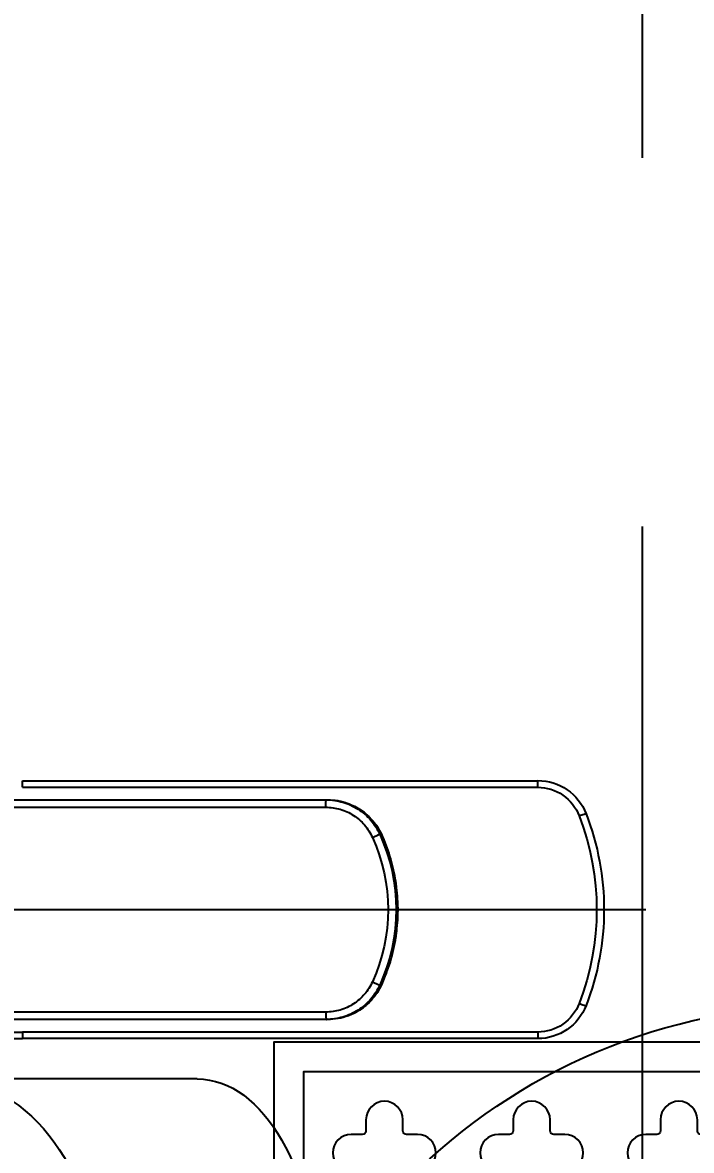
# Model space of a CAD drawing. Header units: millimetres. Extents: x 0 to 1390178, y 0 to 110113.
# Drawn here: x 691587.9 to 691678.8, y 41206 to 41359.1 of the extents above; entities that cross this region are included whole.
import ezdxf
from ezdxf.enums import TextEntityAlignment as Align
from ezdxf.xclip import XClip

# ---------------------------------------------------------------- set-up
doc = ezdxf.new("R2018")
doc.units = ezdxf.units.MM
doc.header["$LTSCALE"] = 100
doc.header["$XCLIPFRAME"] = 0
doc.linetypes.add('X - 단위세대 확장형$0$CENTER', pattern=[65, 60, -2, 1, -2])
doc.linetypes.add('X - 단위세대 확장형$0$HID', pattern=[1.5, 1, -0.5])
for name, color, linetype in [('SYM', 7, 'Continuous'), ('X - SHEET$0$AA-BORD-TEXT', 3, 'Continuous'), ('X - 단위세대 확장형$0$0 TILE LINE & HATCH', 8, 'Continuous'), ('X - 단위세대 확장형$0$A-Drain', 8, 'Continuous'), ('X - 단위세대 확장형$0$CENTER', 2, 'X - 단위세대 확장형$0$CENTER'), ('X - 단위세대 확장형$0$DIM', 7, 'Continuous'), ('X - 단위세대 확장형$0$TOIL', 4, 'Continuous'), ('X - 단위세대 확장형$0$결로방지단열재', 7, 'X - 단위세대 확장형$0$HID'), ('X - 단위세대 확장형$0$수전', 6, 'Continuous'), ('X - 단위세대 확장형$0$위생기구', 6, 'Continuous')]:
    doc.layers.add(name, color=color, linetype=linetype)
doc.styles.get("Standard").update_dxf_attribs({"font": 'Dotum.ttf'})
doc.styles.add('X - SHEET$0$HAUD01', font='Dotum.ttf')

# ---------------------------------------------------------------- blocks, each defined once
blk = doc.blocks.new('X - SHEET$0$HAUDsheetV')
at = {"layer": 'X - SHEET$0$AA-BORD-TEXT', "color": 3, "style": 'X - SHEET$0$HAUD01'}
for tag, p in [('PJCode', (786, 567.9351)), ('작성자', (786.1117, 194.8244)), ('검토자', (786.1117, 181.8244)), ('최종검토자', (786.1117, 168.8244)), ('승인자', (786.1117, 155.8244)), ('일자', (786.8317, 144.0176)), ('개정번호', (812, 65.92))]:
    blk.add_attdef(tag, text='', height=3, dxfattribs=at).set_placement(p, align=Align.MIDDLE_CENTER)
at = {"layer": 'X - SHEET$0$AA-BORD-TEXT', "color": 3, "lineweight": 30, "flags": 104}
blk.add_attdef('PJTitle', text='', height=4, dxfattribs=at).set_placement((787.2483, 536.6215), align=Align.MIDDLE_CENTER)
blk = doc.blocks.new('X - SHEET')
ref = blk.add_blockref('X - SHEET$0$HAUDsheetV', (-100, 0), dxfattribs=dict(xscale=100, yscale=100, zscale=100))
lines = blk.add_mtext('중랑구 상봉동 116-49번지 일원 2030 청년주택 \\P신축공사', dxfattribs={"layer": 'X - SHEET$0$AA-BORD-TEXT', "color": 3, "insert": (78624.83, 53662.15), "char_height": 5056.5166, "attachment_point": 1})
ref.add_attrib('PJTitle', '', (78624.83, 53662.15), dxfattribs={"flags": 104}).embed_mtext(lines)
blk = doc.blocks.new('X - 단위세대 확장형$0$X-55$0$육가')
at = {"layer": 'X - 단위세대 확장형$0$A-Drain', "color": 9}
blk.add_lwpolyline([(858.31, 222.5), (1008.31, 222.5), (1008.31, 372.5), (858.31, 372.5)], close=True, dxfattribs=at)
at = {"layer": 'X - 단위세대 확장형$0$A-Drain', "color": 252}
blk.add_lwpolyline([(862.31, 226.5), (1004.31, 226.5), (1004.31, 368.5), (862.31, 368.5)], close=True, dxfattribs=at)
for points in [[(868.81, 355), (870.31, 355, -0.414214), (870.81, 354.5), (870.81, 353, 1), (875.81, 353), (875.81, 354.5, -0.414214), (876.31, 355), (877.81, 355, 1), (877.81, 360), (876.31, 360, -0.414214), (875.81, 360.5), (875.81, 362, 1), (870.81, 362), (870.81, 360.5, -0.414214), (870.31, 360), (868.81, 360, 1)], [(888.81, 355), (890.31, 355, -0.414214), (890.81, 354.5), (890.81, 353, 1), (895.81, 353), (895.81, 354.5, -0.414214), (896.31, 355), (897.81, 355, 1), (897.81, 360), (896.31, 360, -0.414214), (895.81, 360.5), (895.81, 362, 1), (890.81, 362), (890.81, 360.5, -0.414214), (890.31, 360), (888.81, 360, 1)], [(908.81, 355), (910.31, 355, -0.414214), (910.81, 354.5), (910.81, 353, 1), (915.81, 353), (915.81, 354.5, -0.414214), (916.31, 355), (917.81, 355, 1), (917.81, 360), (916.31, 360, -0.414214), (915.81, 360.5), (915.81, 362, 1), (910.81, 362), (910.81, 360.5, -0.414214), (910.31, 360), (908.81, 360, 1)]]:
    blk.add_lwpolyline(points, format="xyb", close=True, dxfattribs=at)
at = {"layer": 'X - 단위세대 확장형$0$A-Drain', "color": 8}
blk.add_circle((933.31, 297.5), 80, dxfattribs=at)
blk = doc.blocks.new('X - 단위세대 확장형$0$A$C82f215e7')
blk.add_wipeout([(65, 155.79), (25, 155.79), (25, 153.79), (26.31, 126.29), (12.26, 126.29), (4.06, 123.05), (0.29, 115.07), (0, 106.29), (0.29, 97.5), (4.06, 89.53), (12.26, 86.29), (61.45, 86.29), (62.5, 85.35), (63.35, 84.21), (69.99, 75.74), (78.52, 69.18), (67.99, 53.47), (67.99, 50.03), (67.97, 16.2), (96.22, 0), (124.47, 16.2), (124.47, 51.75), (119.71, 63.29), (149.97, 63.29), (186.25, 106.29), (143.25, 149.29), (100.25, 149.29), (79.44, 143.91), (63.82, 129.14)]).dxf.layer = 'X - 단위세대 확장형$0$0 TILE LINE & HATCH'
at = {"layer": 'X - 단위세대 확장형$0$수전', "color": 6}
blk.add_line((67.97, 16.2), (67.97, 51.75), dxfattribs=at)
for centre, major_axis, ratio, start_param, end_param in [((96.22, 51.75), (28.23, 1.72), 0.769717, 3.062596, 6.204188), ((96.22, 16.2), (28.25, 0), 0.573576, 3.141593, 6.283185)]:
    blk.add_ellipse(centre, major_axis=major_axis, ratio=ratio, start_param=start_param, end_param=end_param, dxfattribs=at)
blk = doc.blocks.new('X - 단위세대 확장형$0$KBY-030C(TOP)')
blk.add_wipeout([(1008.73, -1662.94), (1013.73, -1662.94), (1020.73, -1682.44), (1020.73, -1682.69), (1021.33, -1682.69), (1022.73, -1681.29), (1022.73, -1681.06), (1048.23, -1681.06), (1048.58, -1681.21), (1048.73, -1681.56), (1048.73, -1705.5), (1049.04, -1705.51), (1049.77, -1706.9), (1050, -1706.9), (1050.73, -1705.5), (1050.86, -1705.51), (1051.23, -1705.77), (1052.4, -1703.75), (1062.56, -1703.75), (1063.73, -1705.77), (1063.73, -1709.25), (1064.08, -1709.4), (1064.23, -1709.75), (1064.23, -1702), (1064.52, -1701.29), (1065.23, -1701), (1107.23, -1701), (1107.94, -1701.29), (1108.23, -1702), (1108.23, -1759.72), (1113.56, -1760.41), (1122.3, -1760.97), (1124.59, -1761), (1194.56, -1761), (1198.53, -1762.23), (1201.11, -1765.48), (1203.54, -1778.5), (1201.12, -1791.51), (1198.53, -1794.77), (1194.56, -1796), (1124.59, -1796), (1114.4, -1796.51), (1108.22, -1797.29), (1108.23, -1855), (1107.94, -1855.71), (1107.23, -1856), (1065.23, -1856), (1064.52, -1855.71), (1064.23, -1855), (1064.23, -1847.25), (1064.08, -1847.61), (1063.73, -1847.75), (1063.73, -1851.23), (1062.56, -1853.25), (1052.4, -1853.25), (1051.23, -1851.23), (1051.23, -1850.2), (1051.18, -1850.1), (1050.95, -1850.1), (1050.21, -1851.5), (1048.73, -1851.5), (1048.73, -1871.49), (1048.23, -1871.99), (1022.73, -1871.99), (1022.73, -1871.76), (1021.33, -1870.36), (1020.73, -1870.36), (1020.73, -1870.61), (1013.73, -1890.11), (1008.73, -1890.11), (1008.73, -1830.11), (1013.73, -1830.11), (1020.73, -1849.61), (1020.73, -1850.27), (1020.96, -1849.86), (1021.33, -1849.86), (1022.73, -1848.46), (1022.73, -1848.23), (1024.7, -1847.83), (1027.61, -1846.66), (1030.29, -1844.94), (1032.36, -1842.78), (1032.77, -1841.95), (1035.12, -1834.47), (1037.86, -1825.9), (1037.86, -1825.63), (1038.21, -1825.65), (1048.73, -1825.65), (1048.73, -1825.5), (1049.31, -1825.5), (1050.05, -1826.92), (1050.3, -1826.92), (1051.01, -1825.5), (1051.25, -1825.74), (1052.4, -1823.75), (1062.56, -1823.75), (1063.73, -1825.77), (1063.73, -1829.25), (1064.08, -1829.4), (1064.23, -1829.75), (1064.23, -1727.25), (1064.08, -1727.61), (1063.73, -1727.75), (1063.73, -1731.23), (1062.56, -1733.25), (1052.4, -1733.25), (1051.23, -1731.23), (1051.23, -1730.73), (1050.9, -1730.09), (1050.67, -1730.1), (1049.95, -1731.49), (1048.73, -1731.5), (1048.73, -1731.39), (1038.15, -1731.35), (1038.06, -1731.4), (1037.81, -1730.89), (1032.87, -1712.27), (1030.88, -1709), (1027.81, -1706.57), (1022.73, -1704.82), (1022.73, -1704.59), (1021.33, -1703.19), (1020.73, -1703.19), (1020.73, -1703.44), (1013.73, -1722.94), (1008.73, -1722.94)]).dxf.layer = 'X - 단위세대 확장형$0$0 TILE LINE & HATCH'
at = {"layer": 'X - 단위세대 확장형$0$CENTER', "color": 1, "linetype": 'X - 단위세대 확장형$0$CENTER'}
blk.add_line((1057.61, -1778.5), (1209.24, -1778.5), dxfattribs=at)
at = {"layer": 'X - 단위세대 확장형$0$위생기구', "linetype": 'Continuous'}
for p, q in [((1194.56, -1761), (1124.59, -1761)), ((1124.59, -1761.89), (1124.59, -1761)), ((1194.56, -1761.89), (1194.56, -1761)), ((1194.56, -1761.89), (1124.59, -1761.89)), ((1166.07, -1763.6), (1107.66, -1763.6)), ((1165.76, -1764.6), (1107.58, -1764.6)), ((1173.32, -1768.28), (1173.1, -1768.28)), ((1173.32, -1768.28), (1173.32, -1768.28)), ((1172.66, -1789.9), (1173.32, -1788.72)), ((1173.32, -1788.72), (1173.1, -1788.72)), ((1173.32, -1788.72), (1173.32, -1788.72)), ((1107.58, -1792.4), (1165.76, -1792.4)), ((1107.66, -1793.4), (1166.07, -1793.4)), ((1124.59, -1795.11), (1194.56, -1795.11)), ((1124.59, -1795.11), (1124.59, -1796)), ((1124.59, -1796), (1194.56, -1796)), ((1194.56, -1795.11), (1194.56, -1796))]:
    blk.add_line(p, q, dxfattribs=at)
for points in [[(1173.32, -1768.28), (1172.67, -1767.12), (1171.65, -1765.88), (1170.39, -1764.88), (1168.96, -1764.15), (1167.41, -1763.72), (1166.07, -1763.6)], [(1173.32, -1788.72), (1174.49, -1785.61), (1175.27, -1782.1), (1175.54, -1778.51), (1175.27, -1774.92), (1174.5, -1771.41), (1173.32, -1768.28)], [(1166.07, -1793.4), (1167.39, -1793.29), (1168.94, -1792.87), (1170.37, -1792.14), (1171.63, -1791.13), (1172.66, -1789.9)]]:
    blk.add_lwpolyline(points, dxfattribs=at)
for centre, radius, start, end in [((1124.6, -1640.5), 120.51, 260.9328, 269.996), ((1124.6, -1641.16), 120.73, 260.8737, 269.9955), ((1194.56, -1768.04), 7.04, 21.173, 89.9839), ((1166.07, -1771.56), 7.96, 80.29, 89.9887), ((1166.07, -1771.52), 7.92, 80.0057, 80.2826), ((1166.06, -1771.56), 7.96, 69.5803, 79.9938), ((1166.06, -1771.56), 7.96, 66.1647, 69.5696), ((1166.06, -1771.57), 7.97, 58.8332, 66.1624), ((1166.05, -1771.57), 7.97, 55.0009, 58.8274), ((1166.05, -1771.58), 7.98, 47.8706, 54.9955), ((1166.04, -1771.59), 7.99, 44.3054, 47.8687), ((1167.03, -1778.5), 35.52, 338.9947, 21.0053), ((1167.48, -1778.5), 36.07, 338.8622, 21.1378), ((1166.03, -1771.59), 8, 35.2505, 44.2959), ((1166.01, -1771.6), 8.03, 24.4571, 35.2311), ((1150.54, -1778.5), 23.69, 335.5499, 24.4501), ((1150.62, -1778.5), 24.7, 335.5497, 24.4503), ((1150.91, -1778.47), 24.62, 24.2039, 24.4463), ((1150.88, -1778.48), 24.64, 16.9363, 24.2001), ((1150.87, -1778.48), 24.66, 16.5179, 16.9328), ((1150.71, -1778.52), 24.82, 8.7681, 16.5093), ((1150.71, -1778.52), 24.83, 7.7404, 8.7679), ((1150.84, -1778.51), 24.69, 0.5371, 7.7464), ((1150.83, -1778.49), 24.7, 352.0914, 359.2392), ((1151, -1778.5), 24.54, 359.2505, 0.5237), ((1150.71, -1778.48), 24.83, 343.7829, 350.9526), ((1150.7, -1778.48), 24.83, 350.9528, 352.0958), ((1150.89, -1778.53), 24.64, 335.7483, 342.835), ((1150.86, -1778.52), 24.67, 342.8393, 343.7763), ((1166.01, -1785.4), 8.03, 324.7795, 335.5427), ((1150.91, -1778.54), 24.61, 335.5535, 335.7455), ((1166.03, -1785.41), 8, 315.3141, 324.7595), ((1166.05, -1785.43), 7.98, 304.5318, 311.7099), ((1166.04, -1785.42), 7.99, 311.7108, 315.3032), ((1194.56, -1788.97), 7.04, 270.0166, 338.8265), ((1166.07, -1785.44), 7.96, 270.0103, 279.4714), ((1166.07, -1785.48), 7.93, 279.4784, 280.226), ((1166.06, -1785.44), 7.96, 280.2356, 290.0382), ((1166.06, -1785.44), 7.96, 290.0475, 293.4322), ((1166.06, -1785.44), 7.96, 293.4354, 300.7018), ((1166.05, -1785.43), 7.97, 300.7064, 304.5252)]:
    blk.add_arc(centre, radius, start, end, dxfattribs=at)
for points, knots in [([(1200.18, -1765.77), (1199.76, -1764.66), (1198.19, -1762.64), (1195.75, -1761.89), (1194.56, -1761.89)], [0, 0, 0, 0, 0.499579, 1, 1, 1, 1]), ([(1165.76, -1764.6), (1165.76, -1764.47), (1165.77, -1764.24), (1165.78, -1763.96), (1165.8, -1763.78), (1165.82, -1763.69), (1165.83, -1763.63), (1165.84, -1763.6), (1165.85, -1763.6)], [0, 0, 0, 0, 0.378556, 0.699966, 0.823568, 0.916232, 0.974706, 1, 1, 1, 1]), ([(1173.1, -1768.28), (1172.79, -1767.59), (1171.96, -1766.29), (1170.22, -1764.78), (1168.13, -1763.82), (1166.61, -1763.6), (1165.85, -1763.6)], [0, 0, 0, 0, 0.250351, 0.500427, 0.750275, 1, 1, 1, 1]), ([(1172.11, -1768.69), (1171.83, -1768.09), (1171.11, -1766.96), (1169.59, -1765.63), (1167.76, -1764.79), (1166.43, -1764.6), (1165.76, -1764.6)], [0, 0, 0, 0, 0.250356, 0.500422, 0.750264, 1, 1, 1, 1]), ([(1200.18, -1765.77), (1200.3, -1765.73), (1200.51, -1765.65), (1200.83, -1765.54), (1200.97, -1765.51), (1201.12, -1765.47), (1201.12, -1765.5)], [0, 0, 0, 0, 0.390324, 0.716453, 0.929084, 1, 1, 1, 1]), ([(1172.11, -1768.69), (1172.23, -1768.64), (1172.45, -1768.54), (1172.71, -1768.43), (1172.89, -1768.35), (1172.99, -1768.31), (1173.05, -1768.29), (1173.09, -1768.28), (1173.1, -1768.28)], [0, 0, 0, 0, 0.359801, 0.67601, 0.802213, 0.900628, 0.967281, 1, 1, 1, 1]), ([(1165.76, -1792.4), (1166.43, -1792.4), (1167.76, -1792.21), (1169.59, -1791.37), (1171.11, -1790.05), (1171.83, -1788.91), (1172.11, -1788.31)], [0, 0, 0, 0, 0.249712, 0.499538, 0.74962, 1, 1, 1, 1]), ([(1165.85, -1793.4), (1166.61, -1793.4), (1168.13, -1793.18), (1170.22, -1792.22), (1171.96, -1790.71), (1172.79, -1789.41), (1173.1, -1788.72)], [0, 0, 0, 0, 0.249707, 0.499543, 0.749631, 1, 1, 1, 1]), ([(1172.11, -1788.31), (1172.23, -1788.36), (1172.45, -1788.46), (1172.71, -1788.58), (1172.89, -1788.65), (1172.99, -1788.69), (1173.05, -1788.71), (1173.09, -1788.72), (1173.1, -1788.72)], [0, 0, 0, 0, 0.359801, 0.67601, 0.802213, 0.900628, 0.967281, 1, 1, 1, 1]), ([(1194.56, -1795.11), (1195.75, -1795.11), (1198.19, -1794.36), (1199.76, -1792.34), (1200.18, -1791.23)], [0, 0, 0, 0, 0.500372, 1, 1, 1, 1]), ([(1200.18, -1791.23), (1200.3, -1791.28), (1200.51, -1791.36), (1200.83, -1791.46), (1200.97, -1791.49), (1201.12, -1791.53), (1201.12, -1791.51)], [0, 0, 0, 0, 0.390318, 0.716443, 0.929077, 1, 1, 1, 1]), ([(1165.76, -1792.4), (1165.76, -1792.53), (1165.77, -1792.76), (1165.78, -1793.04), (1165.8, -1793.22), (1165.82, -1793.32), (1165.83, -1793.37), (1165.84, -1793.4), (1165.85, -1793.4)], [0, 0, 0, 0, 0.378556, 0.699966, 0.823568, 0.916232, 0.974706, 1, 1, 1, 1])]:
    blk.add_open_spline(points, degree=3, knots=knots, dxfattribs=at)
at = {"layer": 'X - 단위세대 확장형$0$0 TILE LINE & HATCH', "rotation": 90}
blk.add_blockref('X - 단위세대 확장형$0$A$C82f215e7', (1164.52, -1823.5), dxfattribs=at)
blk = doc.blocks.new('X - 단위세대 확장형$0$KBY-030C평+슬라이드바')
at = {"layer": 'X - 단위세대 확장형$0$DIM'}
blk.add_blockref('X - 단위세대 확장형$0$KBY-030C(TOP)', (8273.86, 15973.24), dxfattribs=at)
blk = doc.blocks.new('X - 단위세대 확장형$0$A$C456C1CD8')
at = {"layer": 'X - 단위세대 확장형$0$TOIL', "extrusion": (0, 0, -1), "xscale": -1, "zscale": -1}
blk.add_blockref('X - 단위세대 확장형$0$X-55$0$육가', (708.31, -22.5, 0), dxfattribs=at)
at = {"xscale": -1, "rotation": 180}
blk.add_blockref('X - 단위세대 확장형$0$KBY-030C평+슬라이드바', (-9282.59, 14562.74, 0), dxfattribs=at)
blk = doc.blocks.new('X - 단위세대 확장형$0$A$C6f67e9a2')
ref = blk.add_blockref('X - 단위세대 확장형$0$A$C456C1CD8', (-7160, -8192.52, 0))
XClip(ref).set_block_clipping_path([(-249.9999596067, -169.9999999995), (540.0000403933, 2350)])
blk = doc.blocks.new('X - 단위세대 확장형$0$20220222-결로')
at = {"layer": 'X - 단위세대 확장형$0$결로방지단열재'}
blk.add_line((-31560, 24740), (-31560, 17700), dxfattribs=at)
blk = doc.blocks.new('X - 단위세대 확장형', base_point=(-475.36, -286.73))
blk.add_blockref('X - 단위세대 확장형$0$A$C6f67e9a2', (45881.98, 64955.63))
blk.add_blockref('X - 단위세대 확장형$0$20220222-결로', (70481.98, 39343.11))

msp = doc.modelspace()

# ---------------------------------------------------------------- block references
at = {"layer": 'SYM'}
ref = msp.add_blockref('X - 단위세대 확장형', (652274.72, -16179.14), dxfattribs=at)
XClip(ref).set_block_clipping_path([(27286.2339647645, 22495.2025850526), (88213.6007378809, 68689.6277392105)])

# ---------------------------------------------------------------- next in the draw order: block references
for p in [(504000, 0), (588000, 0)]:
    msp.add_blockref('X - SHEET', p)

doc.saveas('drawing.dxf')
